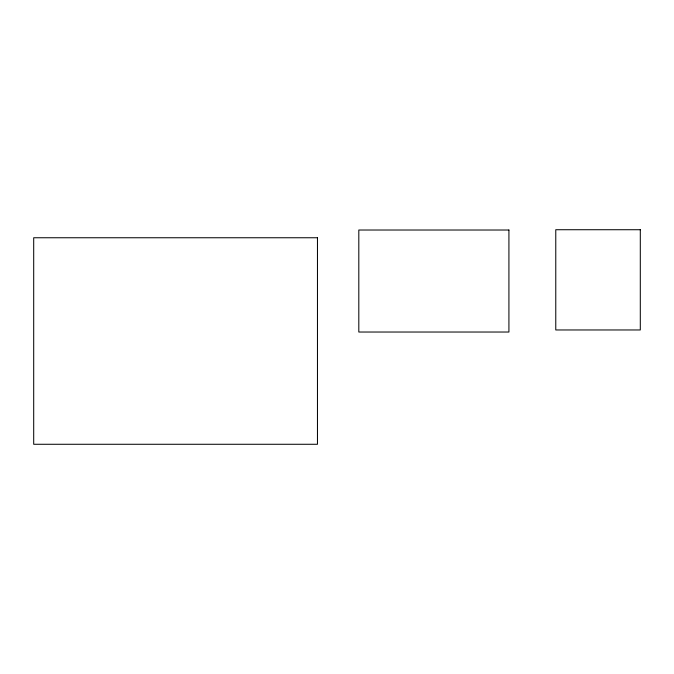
<?xml version="1.0" encoding="UTF-8"?>
<svg xmlns="http://www.w3.org/2000/svg" width="674" height="674" viewBox="0 0 674 674"><rect width="100%" height="100%" fill="white"/><g stroke="black" fill="none" stroke-linecap="round" stroke-linejoin="round"><path stroke-width="1.01" d="M640.3 229.724L555.772 229.724L555.772 329.965L640.3 329.965L640.3 229.724M508.921 230.019L358.812 230.019L358.812 332.029L508.921 332.029L508.921 230.019M317.462 237.754L33.7 237.754L33.7 444.276L317.462 444.276L317.462 237.754"/></g></svg>
